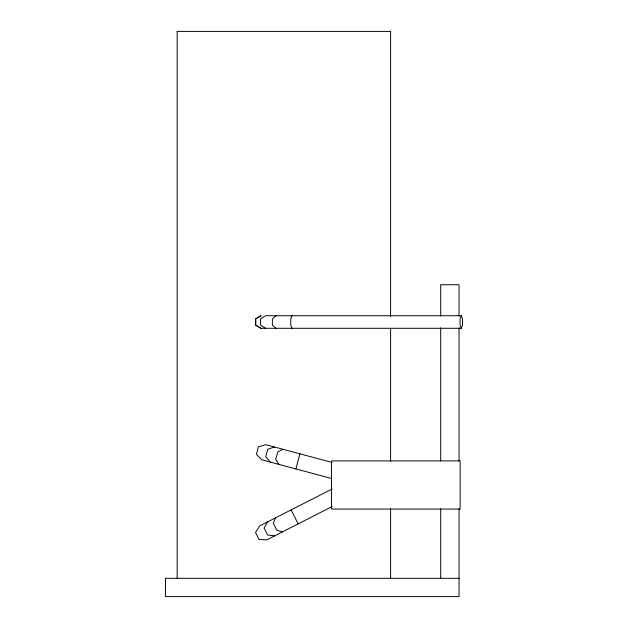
<?xml version="1.0" encoding="UTF-8"?>
<svg xmlns="http://www.w3.org/2000/svg" width="628" height="628" viewBox="0 0 628 628"><rect width="100%" height="100%" fill="white"/><g stroke="black" fill="none" stroke-linecap="round" stroke-linejoin="round"><path stroke-width="0.94" d="M177.143 578.302L177.143 31.4L390.6 31.4L390.6 316.614M390.6 578.302L390.6 508.711M390.6 461.666L390.6 328.373M440.683 578.302L440.683 508.821M440.683 460.874L440.683 327.792M440.683 316.049L440.683 284.735L459.052 284.735L459.052 316.049M459.052 508.821L459.052 596.6L165.486 596.6L165.486 578.302L459.052 578.302M459.052 460.874L459.052 327.792M295.898 468.943L299.949 453.832M275.433 517.904L273.329 523.367L276.877 530.338L282.537 531.845M291.973 315.735L290.748 318.875L290.748 325.147L291.973 328.287M265.534 328.287L260.573 325.147L260.573 318.875L265.534 315.735L461.29 315.735L460.073 318.875L460.073 325.147L461.29 328.287L260.926 328.287L255.651 325.147L255.651 318.875L260.926 315.735M461.29 328.287L462.514 325.147L462.514 318.875L461.29 315.735M267.552 521.915L264.098 528.062L267.654 535.04L274.656 535.857M276.108 315.735L272.395 318.875L272.395 325.147L276.108 328.287M261.13 315.735L255.698 318.875L255.698 325.147L261.13 328.287M332.165 488.992L259.702 525.919L255.533 532.434L259.081 539.405L266.806 539.86L332.275 506.498M282.969 449.279L277.749 451.932L275.723 459.492L278.918 464.398M274.428 446.995L267.74 449.248L265.715 456.807L270.378 462.106M332.157 462.459L265.911 444.71L258.453 446.759L256.428 454.319L261.86 459.822L331.89 478.591M291.094 509.92L298.198 523.862M331.49 484.981L331.49 509.073L460.136 509.073L460.136 460.889L331.49 460.889L331.49 484.981"/></g></svg>
